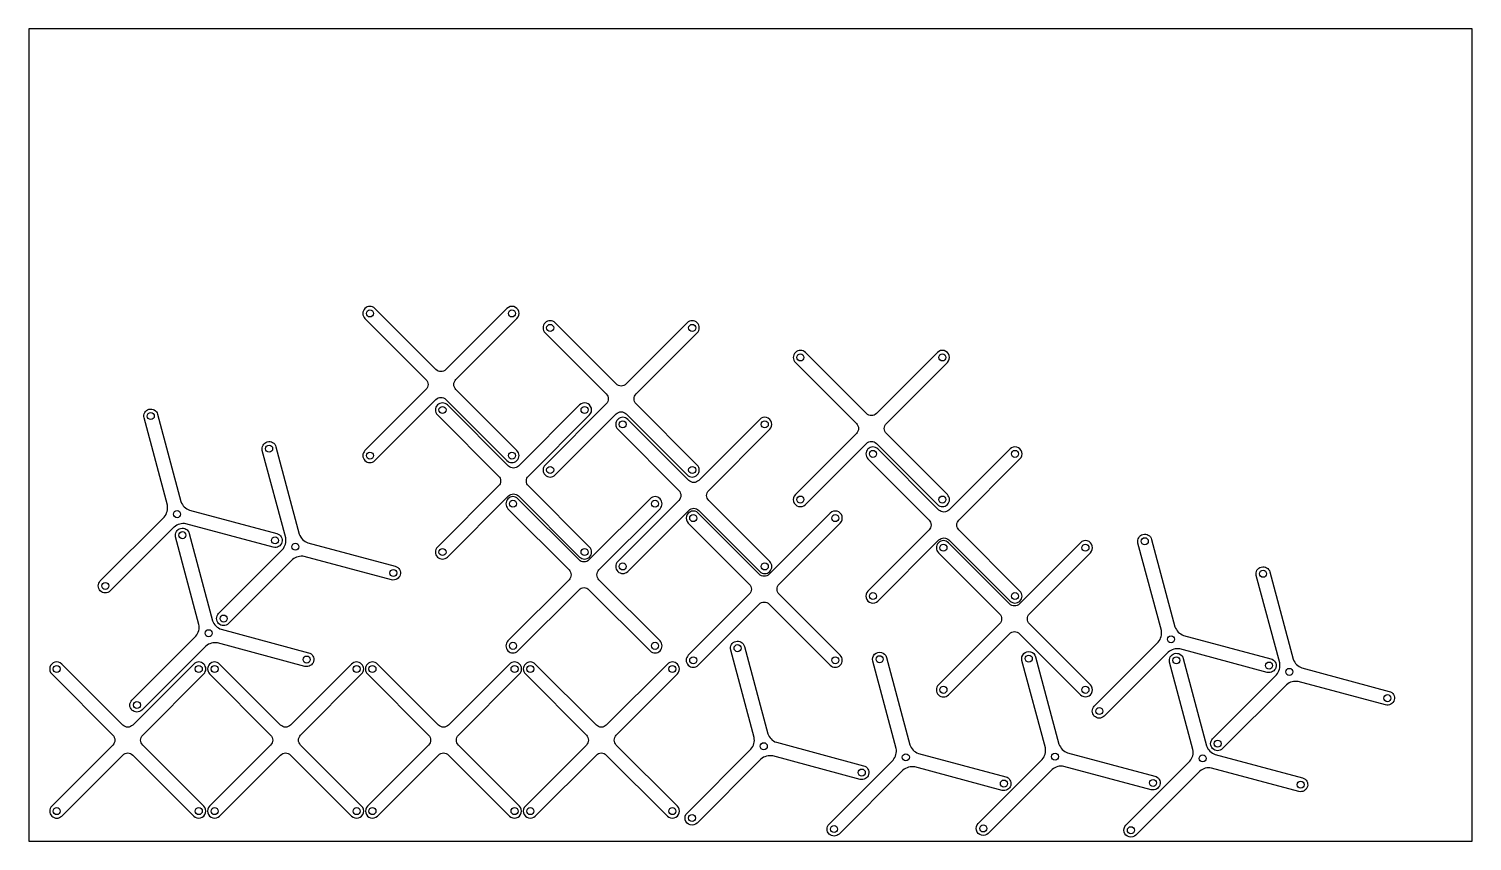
# Model space of a CAD drawing. Header units: inches. Extents: x 0 to 32, y 0 to 18.
import ezdxf

# ---------------------------------------------------------------- set-up
doc = ezdxf.new("R2010")
doc.units = ezdxf.units.IN
doc.header["$MEASUREMENT"] = 0
doc.layers.add('grid1', color=1, linetype='Continuous')
doc.layers.add('text', color=4, linetype='Continuous')

msp = doc.modelspace()

# ---------------------------------------------------------------- linework, layer by layer
msp.add_lwpolyline([(0, 0), (32, 0), (32, 18), (0, 18)], close=True)
at = {"layer": 'grid1'}
for points in [[(3.222, 6.962), (1.805, 5.545, -1), (1.584, 5.766), (3.001, 7.182, 0.227735), (3.071, 7.444), (2.553, 9.379, -1), (2.854, 9.46), (3.373, 7.525, 0.227735), (3.564, 7.333), (5.5, 6.815, -1), (5.419, 6.513), (3.483, 7.032)], [(5.845, 6.239), (4.428, 4.823, -1), (4.208, 5.043), (5.624, 6.46, 0.227735), (5.694, 6.722), (5.176, 8.657, -1), (5.478, 8.738), (5.996, 6.802, 0.227735), (6.187, 6.611), (8.123, 6.093, -1), (8.042, 5.791), (6.107, 6.309)], [(3.923, 4.322), (2.506, 2.905, -1), (2.285, 3.126), (3.702, 4.543, 0.227735), (3.772, 4.804), (3.254, 6.74, -1), (3.555, 6.82), (4.074, 4.885, 0.227735), (4.265, 4.694), (6.201, 4.175, -1), (6.12, 3.873), (4.184, 4.392)], [(25.26, 4.188), (23.844, 2.771, -1), (23.623, 2.992), (25.04, 4.409, 0.227735), (25.11, 4.671), (24.591, 6.606, -1), (24.893, 6.687), (25.411, 4.751, 0.227735), (25.603, 4.56), (27.538, 4.041, -1), (27.457, 3.74), (25.522, 4.258)], [(27.884, 3.466), (26.467, 2.049, -1), (26.246, 2.27), (27.663, 3.687, 0.227735), (27.733, 3.948), (27.214, 5.883, -1), (27.516, 5.964), (28.035, 4.029, 0.227735), (28.226, 3.838), (30.161, 3.319, -1), (30.08, 3.017), (28.145, 3.536)], [(16.231, 1.818), (14.815, 0.401, -1), (14.594, 0.622), (16.01, 2.039, 0.227735), (16.08, 2.3), (15.562, 4.235, -1), (15.864, 4.316), (16.382, 2.381, 0.227735), (16.574, 2.19), (18.509, 1.671, -1), (18.428, 1.369), (16.493, 1.888)], [(19.38, 1.573), (17.964, 0.157, -1), (17.743, 0.377), (19.16, 1.794, 0.227735), (19.23, 2.056), (18.711, 3.991, -1), (19.013, 4.072), (19.531, 2.136, 0.227735), (19.723, 1.945), (21.658, 1.427, -1), (21.577, 1.125), (19.642, 1.643)], [(22.689, 1.587), (21.272, 0.17, -1), (21.051, 0.391), (22.468, 1.808, 0.227735), (22.538, 2.069), (22.019, 4.005, -1), (22.321, 4.085), (22.84, 2.15, 0.227735), (23.031, 1.959), (24.966, 1.44, -1), (24.885, 1.138), (22.95, 1.657)], [(25.962, 1.549), (24.545, 0.132, -1), (24.324, 0.353), (25.741, 1.77, 0.227735), (25.811, 2.031), (25.292, 3.966, -1), (25.594, 4.047), (26.112, 2.112, 0.227735), (26.304, 1.92), (28.239, 1.402, -1), (28.158, 1.1), (26.223, 1.619)]]:
    msp.add_lwpolyline(points, format="xyb", dxfattribs=at)
for points in [[(2.524, 2.35), (3.878, 3.704, 1), (3.657, 3.925), (2.303, 2.571, -0.414214), (2.082, 2.571), (0.729, 3.925, 1), (0.508, 3.704), (1.861, 2.35, -0.414214), (1.861, 2.129), (0.508, 0.776, 1), (0.729, 0.555), (2.082, 1.908, -0.414214), (2.303, 1.908), (3.657, 0.555, 1), (3.878, 0.776), (2.524, 2.129, -0.414214)], [(6.024, 2.35), (7.378, 3.704, 1), (7.157, 3.925), (5.803, 2.571, -0.414214), (5.582, 2.571), (4.229, 3.925, 1), (4.008, 3.704), (5.361, 2.35, -0.414214), (5.361, 2.129), (4.008, 0.776, 1), (4.229, 0.555), (5.582, 1.908, -0.414214), (5.803, 1.908), (7.157, 0.555, 1), (7.378, 0.776), (6.024, 2.129, -0.414214)], [(9.524, 2.35), (10.878, 3.704, 1), (10.657, 3.925), (9.303, 2.571, -0.414214), (9.082, 2.571), (7.729, 3.925, 1), (7.508, 3.704), (8.861, 2.35, -0.414214), (8.861, 2.129), (7.508, 0.776, 1), (7.729, 0.555), (9.082, 1.908, -0.414214), (9.303, 1.908), (10.657, 0.555, 1), (10.878, 0.776), (9.524, 2.129, -0.414214)], [(13.024, 2.35), (14.378, 3.704, 1), (14.157, 3.925), (12.803, 2.571, -0.414214), (12.582, 2.571), (11.229, 3.925, 1), (11.008, 3.704), (12.361, 2.35, -0.414214), (12.361, 2.129), (11.008, 0.776, 1), (11.229, 0.555), (12.582, 1.908, -0.414214), (12.803, 1.908), (14.157, 0.555, 1), (14.378, 0.776), (13.024, 2.129, -0.414214)]]:
    msp.add_lwpolyline(points, format="xyb", close=True, dxfattribs=at)
for centre in [(2.703, 9.42), (5.327, 8.697), (3.286, 7.246), (3.404, 6.78), (5.459, 6.664), (24.742, 6.646), (5.909, 6.524), (8.082, 5.942), (27.365, 5.924), (1.695, 5.655), (4.318, 4.933), (3.987, 4.607), (25.324, 4.473), (15.713, 4.276), (0.618, 3.815), (3.768, 3.815), (4.118, 3.815), (6.16, 4.024), (7.268, 3.815), (7.618, 3.815), (10.768, 3.815), (11.118, 3.815), (14.268, 3.815), (18.862, 4.031), (22.17, 4.045), (25.443, 4.007), (27.498, 3.891), (27.947, 3.751), (30.121, 3.168), (2.396, 3.016), (23.733, 2.882), (16.295, 2.103), (19.444, 1.858), (22.752, 1.872), (26.356, 2.16), (26.025, 1.833), (18.468, 1.52), (21.618, 1.276), (24.926, 1.289), (28.199, 1.251), (0.618, 0.665), (3.768, 0.665), (4.118, 0.665), (7.268, 0.665), (7.618, 0.665), (10.768, 0.665), (11.118, 0.665), (14.268, 0.665), (14.704, 0.512), (17.853, 0.267), (21.161, 0.281), (24.434, 0.242)]:
    msp.add_circle(centre, 0.078, dxfattribs=at)
for centre in [(3.426, 6.724), (6.049, 6.002), (4.127, 4.085), (25.464, 3.951), (28.087, 3.229), (16.435, 1.581), (19.584, 1.336), (22.892, 1.35), (26.165, 1.312)]:
    msp.add_arc(centre, 0.312, 79.3411, 130.6589, dxfattribs=at)
at = {"layer": 'text'}
for points in [[(9.468, 10.229), (10.822, 11.583, 1), (10.601, 11.804), (9.247, 10.45, -0.414214), (9.026, 10.45), (7.672, 11.804, 1), (7.451, 11.583), (8.805, 10.229, -0.414214), (8.805, 10.008), (7.451, 8.654, 1), (7.672, 8.433), (9.026, 9.787, -0.414214), (9.247, 9.787), (10.601, 8.433, 1), (10.822, 8.654), (9.468, 10.008, -0.414214)], [(13.464, 9.91), (14.818, 11.264, 1), (14.597, 11.485), (13.243, 10.131, -0.414214), (13.022, 10.131), (11.668, 11.485, 1), (11.447, 11.264), (12.801, 9.91, -0.414214), (12.801, 9.689), (11.447, 8.335, 1), (11.668, 8.114), (13.022, 9.468, -0.414214), (13.243, 9.468), (14.597, 8.114, 1), (14.818, 8.335), (13.464, 9.689, -0.414214)], [(19.012, 9.254), (20.366, 10.608, 1), (20.145, 10.829), (18.791, 9.475, -0.414214), (18.57, 9.475), (17.216, 10.829, 1), (16.995, 10.608), (18.349, 9.254, -0.414214), (18.349, 9.033), (16.995, 7.679, 1), (17.216, 7.458), (18.57, 8.812, -0.414214), (18.791, 8.812), (20.145, 7.458, 1), (20.366, 7.679), (19.012, 9.033, -0.414214)], [(11.077, 8.091), (12.431, 9.445, 1), (12.21, 9.666), (10.856, 8.312, -0.414214), (10.635, 8.312), (9.281, 9.666, 1), (9.06, 9.445), (10.414, 8.091, -0.414214), (10.414, 7.87), (9.06, 6.516, 1), (9.281, 6.295), (10.635, 7.649, -0.414214), (10.856, 7.649), (12.21, 6.295, 1), (12.431, 6.516), (11.077, 7.87, -0.414214)], [(15.073, 7.772), (16.427, 9.126, 1), (16.206, 9.347), (14.852, 7.993, -0.414214), (14.631, 7.993), (13.277, 9.347, 1), (13.057, 9.126), (14.41, 7.772, -0.414214), (14.41, 7.551), (13.057, 6.197, 1), (13.277, 5.976), (14.631, 7.33, -0.414214), (14.852, 7.33), (16.206, 5.976, 1), (16.427, 6.197), (15.073, 7.551, -0.414214)], [(20.621, 7.116), (21.975, 8.47, 1), (21.754, 8.691), (20.4, 7.337, -0.414214), (20.179, 7.337), (18.825, 8.691, 1), (18.604, 8.47), (19.958, 7.116, -0.414214), (19.958, 6.895), (18.604, 5.541, 1), (18.825, 5.321), (20.179, 6.674, -0.414214), (20.4, 6.674), (21.754, 5.321, 1), (21.975, 5.541), (20.621, 6.895, -0.414214)], [(12.64, 6.013), (13.994, 7.367, 1), (13.773, 7.588), (12.419, 6.234, -0.414214), (12.198, 6.234), (10.844, 7.588, 1), (10.623, 7.367), (11.977, 6.013, -0.414214), (11.977, 5.792), (10.623, 4.438, 1), (10.844, 4.217), (12.198, 5.571, -0.414214), (12.419, 5.571), (13.773, 4.217, 1), (13.994, 4.438), (12.64, 5.792, -0.414214)], [(16.636, 5.694), (17.99, 7.048, 1), (17.769, 7.269), (16.415, 5.915, -0.414214), (16.194, 5.915), (14.84, 7.269, 1), (14.62, 7.048), (15.973, 5.694, -0.414214), (15.973, 5.473), (14.62, 4.119, 1), (14.84, 3.898), (16.194, 5.252, -0.414214), (16.415, 5.252), (17.769, 3.898, 1), (17.99, 4.119), (16.636, 5.473, -0.414214)], [(22.184, 5.038), (23.538, 6.392, 1), (23.317, 6.613), (21.963, 5.259, -0.414214), (21.742, 5.259), (20.388, 6.613, 1), (20.167, 6.392), (21.521, 5.038, -0.414214), (21.521, 4.817), (20.167, 3.463, 1), (20.388, 3.242), (21.742, 4.596, -0.414214), (21.963, 4.596), (23.317, 3.242, 1), (23.538, 3.463), (22.184, 4.817, -0.414214)]]:
    msp.add_lwpolyline(points, format="xyb", close=True, dxfattribs=at)
for centre in [(7.562, 11.693), (10.711, 11.693), (11.558, 11.374), (14.707, 11.374), (17.106, 10.719), (20.255, 10.719), (9.171, 9.555), (12.32, 9.555), (13.167, 9.236), (16.317, 9.236), (18.715, 8.581), (21.864, 8.581), (7.562, 8.544), (10.711, 8.544), (11.558, 8.225), (14.707, 8.225), (10.734, 7.477), (13.883, 7.477), (17.106, 7.569), (20.255, 7.569), (14.73, 7.158), (17.88, 7.158), (9.171, 6.406), (12.32, 6.406), (20.278, 6.502), (23.427, 6.502), (13.167, 6.087), (16.317, 6.087), (18.715, 5.431), (21.864, 5.431), (10.734, 4.328), (13.883, 4.328), (14.73, 4.008), (17.88, 4.008), (20.278, 3.353), (23.427, 3.353)]:
    msp.add_circle(centre, 0.078, dxfattribs=at)

doc.saveas('drawing.dxf')
